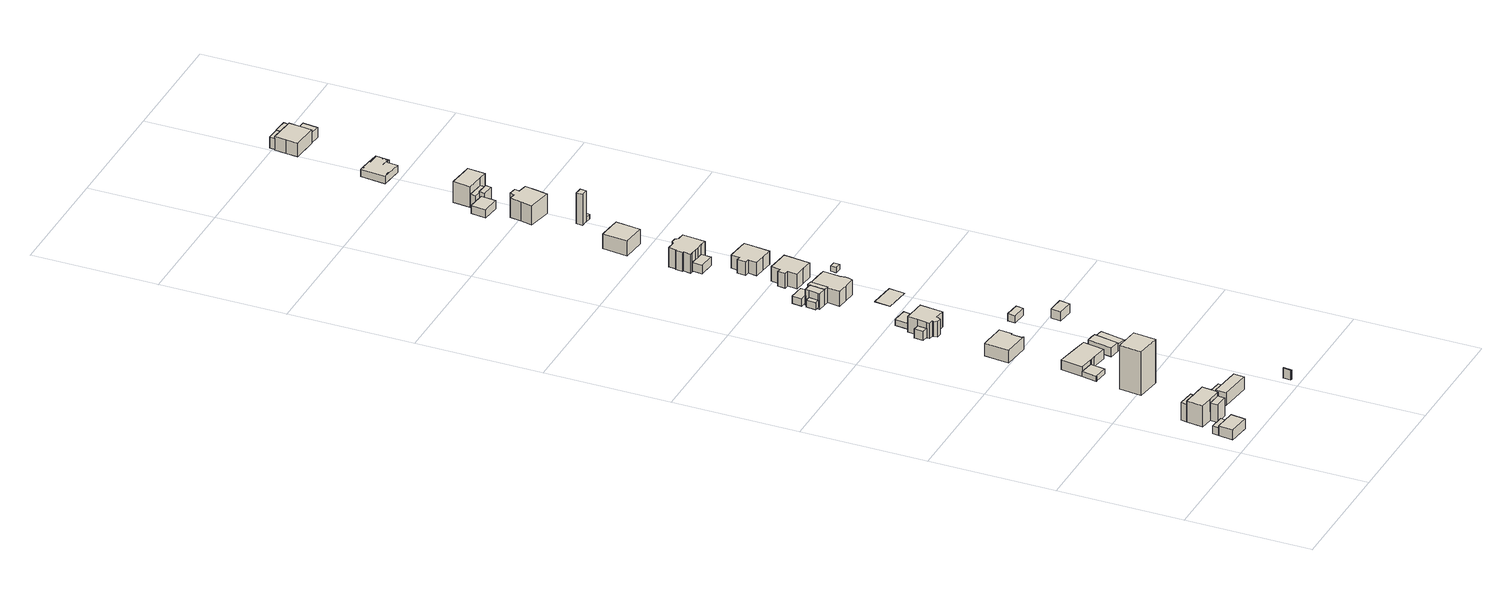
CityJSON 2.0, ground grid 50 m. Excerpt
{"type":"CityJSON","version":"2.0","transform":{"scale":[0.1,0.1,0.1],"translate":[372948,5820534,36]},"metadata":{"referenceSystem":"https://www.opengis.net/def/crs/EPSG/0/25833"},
"CityObjects":{
"building1":{"type":"Building","attributes":{"Gemeindeschluessel":"11000005","function":"31001_1010"},"address":[{"country":"Germany","locality":"Berlin","thoroughfareNumber":"71A","thoroughfareName":"Fahrlander Weg"}],"children":["building1-1","building1-2"]},
"building1-1":{"type":"BuildingPart","attributes":{"BezugspunktDach":"2200","measuredHeight":4.88,"storeysAboveGround":1},"parents":["building1"],"geometry":[{"type":"MultiSurface","lod":"1","boundaries":[[[0,1,2,3,4]],[[5,6,7,8,9]],[[5,9,4,3]],[[10,11,3,2]],[[7,12,13,14,10,6,2,1]],[[8,7,1,0]],[[9,8,0,4]],[[6,5,11,10]],[[6,10,14,13,12]]]}]},
"building1-2":{"type":"BuildingPart","attributes":{"BezugspunktDach":"2200","measuredHeight":3.21,"storeysAboveGround":1},"parents":["building1"],"geometry":[{"type":"MultiSurface","lod":"1","boundaries":[[[14,15,16,11]],[[17,18,13,5]],[[17,5,11,16]],[[18,17,16,15]],[[13,18,15,14]],[[13,14,10,6,19]],[[5,19,6,10,11]]]}]},
"building2":{"type":"Building","attributes":{"Gemeindeschluessel":"11000005","function":"31001_1010"},"address":[{"country":"Germany","locality":"Berlin","thoroughfareNumber":"71","thoroughfareName":"Fahrlander Weg"}],"children":["building2-1","building2-2","building2-3"]},
"building2-1":{"type":"BuildingPart","attributes":{"BezugspunktDach":"2200","measuredHeight":10.31,"storeysAboveGround":1},"parents":["building2"],"geometry":[{"type":"MultiSurface","lod":"1","boundaries":[[[20,21,22,23,24,25,26]],[[27,28,29,30,31,32,33]],[[27,33,26,25]],[[28,34,35,25,24]],[[29,28,24,23]],[[30,29,23,22]],[[31,30,22,21]],[[36,37,38,21,20]],[[32,37,20]],[[33,32,20,26]],[[35,34,28,27]],[[32,31,38,37,36]]]}]},
"building2-2":{"type":"BuildingPart","attributes":{"BezugspunktDach":"2200","measuredHeight":7.46,"storeysAboveGround":1},"parents":["building2"],"geometry":[{"type":"Solid","lod":"1","boundaries":[[[[34,39,40,35]],[[41,42,28,27]],[[41,27,35,40]],[[42,41,40,39]],[[28,42,39,34]],[[28,34,35,27]]]]}]},
"building2-3":{"type":"BuildingPart","attributes":{"BezugspunktDach":"2200","measuredHeight":7.46,"storeysAboveGround":1},"parents":["building2"],"geometry":[{"type":"Solid","lod":"1","boundaries":[[[[43,38,37,44]],[[32,31,45,46]],[[32,46,44,37]],[[45,31,38,43]],[[46,45,43,44]],[[31,32,37,38]]]]}]},
"building3":{"type":"Building","attributes":{"Gemeindeschluessel":"11000005","function":"31001_2463"},"address":[{"country":"Germany","locality":"Berlin","thoroughfareNumber":"71A (2)","thoroughfareName":"Fahrlander Weg"}],"children":["building3-1","building3-2"]},
"building3-1":{"type":"BuildingPart","attributes":{"BezugspunktDach":"2200","measuredHeight":6.1,"storeysAboveGround":1},"parents":["building3"],"geometry":[{"type":"MultiSurface","lod":"1","boundaries":[[[47,48,49,50]],[[51,52,53,54]],[[51,54,50,49]],[[52,55,56,57,49,48]],[[53,52,48,47]],[[54,53,47,50]],[[51,57,56,55]]]}]},
"building3-2":{"type":"BuildingPart","attributes":{"BezugspunktDach":"2200","measuredHeight":4.37,"storeysAboveGround":1},"parents":["building3"],"geometry":[{"type":"Solid","lod":"1","boundaries":[[[[56,58,59,57]],[[60,61,55,51]],[[60,51,57,59]],[[61,60,59,58]],[[55,61,58,56]],[[51,55,56,57]]]]}]},
"building4":{"type":"Building","attributes":{"Gemeindeschluessel":"11000005","BezugspunktDach":"2200","function":"31001_1010","measuredHeight":18.34,"storeysAboveGround":1},"address":[{"country":"Germany","locality":"Berlin","thoroughfareNumber":"69A","thoroughfareName":"Fahrlander Weg"}],"geometry":[{"type":"Solid","lod":"1","boundaries":[[[[62,63,64,65]],[[66,67,68,69]],[[66,69,65,64]],[[67,66,64,63]],[[68,67,63,62]],[[69,68,62,65]]]]}]},
"building5":{"type":"Building","attributes":{"Gemeindeschluessel":"11000005","BezugspunktDach":"2200","function":"31001_2463","measuredHeight":2.05,"storeysAboveGround":1},"address":[{"country":"Germany","locality":"Berlin","thoroughfareNumber":"67 (1)","thoroughfareName":"Fahrlander Weg"}],"geometry":[{"type":"Solid","lod":"1","boundaries":[[[[70,71,72,73,74,75]],[[76,77,78,79,80,81]],[[76,81,75,74]],[[77,76,74,73]],[[78,77,73,72]],[[79,78,72,71]],[[80,79,71,70]],[[81,80,70,75]]]]}]},
"building6":{"type":"Building","attributes":{"Gemeindeschluessel":"11000005","BezugspunktDach":"2200","function":"51009_1610","measuredHeight":3.96,"storeysAboveGround":0},"address":[{"country":"Germany","locality":"Berlin"}],"geometry":[{"type":"Solid","lod":"1","boundaries":[[[[82,83,84,85]],[[86,87,88,89]],[[86,89,85,84]],[[87,86,84,83]],[[88,87,83,82]],[[89,88,82,85]]]]}]},
"building7":{"type":"Building","attributes":{"Gemeindeschluessel":"11000005","BezugspunktDach":"2200","function":"31001_1010","measuredHeight":4.94,"storeysAboveGround":1},"address":[{"country":"Germany","locality":"Berlin","thoroughfareNumber":"67","thoroughfareName":"Fahrlander Weg"}],"geometry":[{"type":"Solid","lod":"1","boundaries":[[[[90,91,92,93,94,95,96,97,98]],[[99,100,101,102,103,104,105,77,76]],[[99,76,98,97]],[[100,99,97,96]],[[101,100,96,95]],[[102,101,95,94]],[[103,102,94,93]],[[104,103,93,92]],[[105,104,92,91]],[[77,105,91,90]],[[76,77,90,98]]]]}]},
"building8":{"type":"Building","attributes":{"Gemeindeschluessel":"11000005","BezugspunktDach":"2200","function":"31001_1010","measuredHeight":6.4,"storeysAboveGround":2},"address":[{"country":"Germany","locality":"Berlin","thoroughfareNumber":"65","thoroughfareName":"Fahrlander Weg"}],"geometry":[{"type":"Solid","lod":"1","boundaries":[[[[106,107,108,109,110,111,112,113,114,115,116]],[[117,118,119,120,121,122,123,124,125,126,127]],[[117,127,116,115]],[[118,117,115,114]],[[119,118,114,113]],[[120,119,113,112]],[[121,120,112,111]],[[122,121,111,110]],[[123,122,110,109]],[[124,123,109,108]],[[125,124,108,107]],[[126,125,107,106]],[[127,126,106,116]]]]}]},
"building9":{"type":"Building","attributes":{"Gemeindeschluessel":"11000005","BezugspunktDach":"2200","function":"51009_1610","measuredHeight":4.58,"storeysAboveGround":0},"address":[{"country":"Germany","locality":"Berlin"}],"geometry":[{"type":"Solid","lod":"1","boundaries":[[[[128,129,130,131]],[[132,133,134,135]],[[132,135,131,130]],[[133,132,130,129]],[[134,133,129,128]],[[135,134,128,131]]]]}]},
"building10":{"type":"Building","attributes":{"Gemeindeschluessel":"11000005","BezugspunktDach":"2200","function":"51009_1610","measuredHeight":3.63,"storeysAboveGround":0},"address":[{"country":"Germany","locality":"Berlin"}],"geometry":[{"type":"Solid","lod":"1","boundaries":[[[[136,137,138,139]],[[140,141,142,143]],[[140,143,139,138]],[[141,140,138,137]],[[142,141,137,136]],[[143,142,136,139]]]]}]},
"building11":{"type":"Building","attributes":{"Gemeindeschluessel":"11000005","BezugspunktDach":"2200","function":"31001_2463","measuredHeight":3.93,"storeysAboveGround":1},"address":[{"country":"Germany","locality":"Berlin","thoroughfareNumber":"67 (2)","thoroughfareName":"Fahrlander Weg"}],"geometry":[{"type":"Solid","lod":"1","boundaries":[[[[144,145,146,147,148]],[[149,150,151,152,153]],[[149,153,148,147]],[[150,149,147,146]],[[151,150,146,145]],[[152,151,145,144]],[[153,152,144,148]]]]}]},
"building12":{"type":"Building","attributes":{"Gemeindeschluessel":"11000005","BezugspunktDach":"2200","function":"51009_1610","measuredHeight":3.39,"storeysAboveGround":0},"address":[{"country":"Germany","locality":"Berlin"}],"geometry":[{"type":"Solid","lod":"1","boundaries":[[[[154,155,156,157]],[[151,158,159,152]],[[151,152,157,156]],[[158,151,156,155]],[[159,158,155,154]],[[152,159,154,157]]]]}]},
"building13":{"type":"Building","attributes":{"Gemeindeschluessel":"11000005","BezugspunktDach":"2200","function":"31001_1010","measuredHeight":7.84,"storeysAboveGround":1},"address":[{"country":"Germany","locality":"Berlin","thoroughfareNumber":"61","thoroughfareName":"Fahrlander Weg"}],"geometry":[{"type":"Solid","lod":"1","boundaries":[[[[160,161,162,163,164,165,166,167,168,169,170,171,172,173,174,175,176]],[[177,178,179,180,181,182,183,184,185,186,187,188,189,190,191,192,193]],[[177,193,176,175]],[[178,177,175,174]],[[179,178,174,173]],[[180,179,173,172]],[[181,180,172,171]],[[182,181,171,170]],[[183,182,170,169]],[[184,183,169,168]],[[185,184,168,167]],[[186,185,167,166]],[[187,186,166,165]],[[188,187,165,164]],[[189,188,164,163]],[[190,189,163,162]],[[191,190,162,161]],[[192,191,161,160]],[[193,192,160,176]]]]}]},
"building14":{"type":"Building","attributes":{"Gemeindeschluessel":"11000005","BezugspunktDach":"2200","function":"31001_2463","measuredHeight":2.53,"storeysAboveGround":1},"address":[{"country":"Germany","locality":"Berlin","thoroughfareNumber":"61 (1)","thoroughfareName":"Fahrlander Weg"}],"geometry":[{"type":"Solid","lod":"1","boundaries":[[[[194,195,196,197,198,199]],[[200,201,202,203,204,205]],[[200,205,199,198]],[[201,200,198,197]],[[202,201,197,196]],[[203,202,196,195]],[[204,203,195,194]],[[205,204,194,199]]]]}]},
"building15":{"type":"Building","attributes":{"Gemeindeschluessel":"11000005","BezugspunktDach":"2200","function":"51009_1610","measuredHeight":2.9,"storeysAboveGround":0},"address":[{"country":"Germany","locality":"Berlin"}],"geometry":[{"type":"Solid","lod":"1","boundaries":[[[[206,207,208,209]],[[210,211,212,213]],[[210,213,209,208]],[[211,210,208,207]],[[212,211,207,206]],[[213,212,206,209]]]]}]},
"building16":{"type":"Building","attributes":{"Gemeindeschluessel":"11000005","BezugspunktDach":"2200","function":"31001_2463","measuredHeight":3,"storeysAboveGround":1},"address":[{"country":"Germany","locality":"Berlin","thoroughfareNumber":"65 (1)","thoroughfareName":"Fahrlander Weg"}],"geometry":[{"type":"Solid","lod":"1","boundaries":[[[[214,215,216,217]],[[218,219,220,221]],[[218,221,217,216]],[[219,218,216,215]],[[220,219,215,214]],[[221,220,214,217]]]]}]},
"building17":{"type":"Building","attributes":{"Gemeindeschluessel":"11000005","BezugspunktDach":"2200","function":"31001_2463","measuredHeight":3.11,"storeysAboveGround":1},"address":[{"country":"Germany","locality":"Berlin","thoroughfareNumber":"57 (1)","thoroughfareName":"Fahrlander Weg"}],"geometry":[{"type":"Solid","lod":"1","boundaries":[[[[222,223,224,225,226,227]],[[228,229,230,231,232,233]],[[228,233,227,226]],[[229,228,226,225]],[[230,229,225,224]],[[231,230,224,223]],[[232,231,223,222]],[[233,232,222,227]]]]}]},
"building18":{"type":"Building","attributes":{"Gemeindeschluessel":"11000005","BezugspunktDach":"2200","function":"31001_1000","measuredHeight":3.77,"storeysAboveGround":1},"address":[{"country":"Germany","locality":"Berlin","thoroughfareNumber":"27 (1)","thoroughfareName":"Am Wäldchen"}],"geometry":[{"type":"Solid","lod":"1","boundaries":[[[[234,235,236,237]],[[238,239,240,241]],[[238,241,237,236]],[[239,238,236,235]],[[240,239,235,234]],[[241,240,234,237]]]]}]},
"building19":{"type":"Building","attributes":{"Gemeindeschluessel":"11000005","function":"31001_1010"},"address":[{"country":"Germany","locality":"Berlin","thoroughfareNumber":"57","thoroughfareName":"Fahrlander Weg"}],"children":["building19-1","building19-2","building19-3"]},
"building19-1":{"type":"BuildingPart","attributes":{"BezugspunktDach":"2200","measuredHeight":7.52,"storeysAboveGround":1},"parents":["building19"],"geometry":[{"type":"Solid","lod":"1","boundaries":[[[[242,243,244,245,246,247,248,249,250,251,252,253,254,255,256,257,258]],[[259,260,261,262,263,264,265,266,267,268,269,270,271,272,273,274,275]],[[259,275,258,257]],[[261,260,256,255]],[[262,261,255,254]],[[263,262,254,253]],[[264,263,253,252]],[[265,264,252,251]],[[266,265,251,250]],[[267,266,250,249]],[[268,267,249,248]],[[269,268,248,247]],[[270,269,247,246]],[[271,270,246,245]],[[272,271,245,244]],[[273,272,244,243]],[[274,273,243,242]],[[275,274,242,258]],[[260,259,257,256]]]]}]},
"building19-2":{"type":"BuildingPart","attributes":{"BezugspunktDach":"2200","measuredHeight":6.61,"storeysAboveGround":1},"parents":["building19"],"geometry":[{"type":"Solid","lod":"1","boundaries":[[[[276,277,278,279,280]],[[281,282,260,259,283]],[[282,281,279,278]],[[260,282,278,277]],[[259,260,277,276],[259,257,256,260]],[[283,259,276,280]],[[281,283,280,279]],[[257,259,260,256]]]]}]},
"building19-3":{"type":"BuildingPart","attributes":{"BezugspunktDach":"2200","measuredHeight":6.61,"storeysAboveGround":1},"parents":["building19"],"geometry":[{"type":"Solid","lod":"1","boundaries":[[[[280,279,284,285,286,287]],[[288,289,290,281,283,291]],[[288,291,287,286]],[[289,288,286,285]],[[290,289,285,284]],[[281,290,284,279]],[[291,283,280,287]],[[283,281,279,280]]]]}]},
"building20":{"type":"Building","attributes":{"Gemeindeschluessel":"11000005","BezugspunktDach":"2200","function":"31001_1010","measuredHeight":0.053,"storeysAboveGround":1},"address":[{"country":"Germany","locality":"Berlin","thoroughfareNumber":"59","thoroughfareName":"Fahrlander Weg"}],"geometry":[{"type":"Solid","lod":"1","boundaries":[[[[292,293,294,295]],[[296,297,298,299]],[[296,299,295,294]],[[297,296,294,293]],[[298,297,293,292]],[[299,298,292,295]]]]}]},
"building21":{"type":"Building","attributes":{"Gemeindeschluessel":"11000005","BezugspunktDach":"2200","function":"31001_1010","measuredHeight":8.41,"storeysAboveGround":1},"address":[{"country":"Germany","locality":"Berlin","thoroughfareNumber":"55","thoroughfareName":"Fahrlander Weg"}],"geometry":[{"type":"Solid","lod":"1","boundaries":[[[[300,301,302,303,304,305,306,307,308,309]],[[310,311,312,313,314,315,316,317,318,319]],[[310,319,309,308]],[[311,310,308,307]],[[312,311,307,306]],[[313,312,306,305]],[[314,313,305,304]],[[315,314,304,303]],[[316,315,303,302]],[[317,316,302,301]],[[318,317,301,300]],[[319,318,300,309]]]]}]},
"building22":{"type":"Building","attributes":{"Gemeindeschluessel":"11000005","BezugspunktDach":"2200","function":"31001_2463","measuredHeight":3.46,"storeysAboveGround":1},"address":[{"country":"Germany","locality":"Berlin","thoroughfareNumber":"51 (1)","thoroughfareName":"Fahrlander Weg"}],"geometry":[{"type":"Solid","lod":"1","boundaries":[[[[320,321,322,323]],[[324,325,326,327]],[[324,327,323,322]],[[325,324,322,321]],[[326,325,321,320]],[[327,326,320,323]]]]}]},
"building23":{"type":"Building","attributes":{"Gemeindeschluessel":"11000005","BezugspunktDach":"2200","function":"31001_1010","measuredHeight":7.65,"storeysAboveGround":1},"address":[{"country":"Germany","locality":"Berlin","thoroughfareNumber":"53","thoroughfareName":"Fahrlander Weg"}],"geometry":[{"type":"Solid","lod":"1","boundaries":[[[[328,329,330,331,332,333,334,335,336,337]],[[338,339,340,341,342,343,344,345,346,347]],[[338,347,337,336]],[[339,338,336,335]],[[340,339,335,334]],[[341,340,334,333]],[[342,341,333,332]],[[343,342,332,331]],[[344,343,331,330]],[[345,344,330,329]],[[346,345,329,328]],[[347,346,328,337]]]]}]},
"building24":{"type":"Building","attributes":{"Gemeindeschluessel":"11000005","BezugspunktDach":"2200","function":"31001_1000","measuredHeight":2.06,"storeysAboveGround":1},"address":[{"country":"Germany","locality":"Berlin","thoroughfareNumber":"57 (2)","thoroughfareName":"Fahrlander Weg"}],"geometry":[{"type":"Solid","lod":"1","boundaries":[[[[348,349,350,351]],[[352,353,354,355]],[[352,355,351,350]],[[353,352,350,349]],[[354,353,349,348]],[[355,354,348,351]]]]}]},
"building25":{"type":"Building","attributes":{"Gemeindeschluessel":"11000005","BezugspunktDach":"2200","function":"31001_1010","measuredHeight":11.67,"storeysAboveGround":1},"address":[{"country":"Germany","locality":"Berlin","thoroughfareNumber":"51","thoroughfareName":"Fahrlander Weg"}],"geometry":[{"type":"Solid","lod":"1","boundaries":[[[[356,357,358,359,360,361,362,363,364,365,366,367,368,369,370,371,372]],[[373,374,375,376,377,378,379,380,381,382,383,384,385,386,387,388,389]],[[373,389,372,371]],[[374,373,371,370]],[[375,374,370,369]],[[376,375,369,368]],[[377,376,368,367]],[[378,377,367,366]],[[379,378,366,365]],[[380,379,365,364]],[[381,380,364,363]],[[382,381,363,362]],[[383,382,362,361]],[[384,383,361,360]],[[385,384,360,359]],[[386,385,359,358]],[[387,386,358,357]],[[388,387,357,356]],[[389,388,356,372]]]]}]},
"building26":{"type":"Building","attributes":{"Gemeindeschluessel":"11000005","BezugspunktDach":"2200","function":"31001_1010","measuredHeight":7.77,"storeysAboveGround":2},"address":[{"country":"Germany","locality":"Berlin","thoroughfareNumber":"49","thoroughfareName":"Fahrlander Weg"}],"geometry":[{"type":"Solid","lod":"1","boundaries":[[[[390,391,392,393,394]],[[395,396,397,398,399]],[[395,399,394,393]],[[396,395,393,392]],[[397,396,392,391]],[[398,397,391,390]],[[399,398,390,394]]]]}]},
"building27":{"type":"Building","attributes":{"Gemeindeschluessel":"11000005","BezugspunktDach":"2200","function":"51009_1610","measuredHeight":12.88,"storeysAboveGround":0},"address":[{"country":"Germany","locality":"Berlin"}],"geometry":[{"type":"Solid","lod":"1","boundaries":[[[[400,401,402,403]],[[404,405,406,407]],[[404,407,403,402]],[[405,404,402,401]],[[406,405,401,400]],[[407,406,400,403]]]]}]},
"building28":{"type":"Building","attributes":{"Gemeindeschluessel":"11000005","BezugspunktDach":"2200","function":"31001_1000","measuredHeight":2.01,"storeysAboveGround":1},"address":[{"country":"Germany","locality":"Berlin","thoroughfareNumber":"47 (2)","thoroughfareName":"Fahrlander Weg"}],"geometry":[{"type":"Solid","lod":"1","boundaries":[[[[408,409,410,411]],[[412,413,414,415]],[[412,415,411,410]],[[413,412,410,409]],[[414,413,409,408]],[[415,414,408,411]]]]}]},
"building29":{"type":"Building","attributes":{"Gemeindeschluessel":"11000005","BezugspunktDach":"2200","function":"31001_1010","measuredHeight":9.94,"storeysAboveGround":1},"address":[{"country":"Germany","locality":"Berlin","thoroughfareNumber":"47","thoroughfareName":"Fahrlander Weg"}],"geometry":[{"type":"Solid","lod":"1","boundaries":[[[[416,417,418,419,420,421,422,423,424,425]],[[426,427,428,429,430,431,432,433,434,435]],[[426,435,425,424]],[[427,426,424,423]],[[428,427,423,422]],[[429,428,422,421]],[[430,429,421,420]],[[431,430,420,419]],[[432,431,419,418]],[[433,432,418,417]],[[434,433,417,416]],[[435,434,416,425]]]]}]},
"building30":{"type":"Building","attributes":{"Gemeindeschluessel":"11000005","BezugspunktDach":"2200","function":"31001_2463","measuredHeight":3.98,"storeysAboveGround":1},"address":[{"country":"Germany","locality":"Berlin","thoroughfareNumber":"45 (1)","thoroughfareName":"Fahrlander Weg"}],"geometry":[{"type":"Solid","lod":"1","boundaries":[[[[436,437,438,439,440]],[[441,442,443,444,445]],[[441,445,440,439]],[[442,441,439,438]],[[443,442,438,437]],[[444,443,437,436]],[[445,444,436,440]]]]}]},
"building31":{"type":"Building","attributes":{"Gemeindeschluessel":"11000005","function":"31001_1010"},"address":[{"country":"Germany","locality":"Berlin","thoroughfareNumber":"45","thoroughfareName":"Fahrlander Weg"}],"children":["building31-1","building31-2","building31-3"]},
"building31-1":{"type":"BuildingPart","attributes":{"BezugspunktDach":"2200","measuredHeight":8.56,"storeysAboveGround":1},"parents":["building31"],"geometry":[{"type":"MultiSurface","lod":"1","boundaries":[[[446,447,448,449,450]],[[451,452,453,454,455]],[[451,455,450,449]],[[452,451,449,448]],[[453,452,448,447]],[[454,453,447,446]],[[455,456,457,446,450]],[[454,457,456,455]]]}]},
"building31-2":{"type":"BuildingPart","attributes":{"BezugspunktDach":"2200","measuredHeight":5.48,"storeysAboveGround":1},"parents":["building31"],"geometry":[{"type":"Solid","lod":"1","boundaries":[[[[458,459,457,456,460]],[[455,454,461,462,463]],[[455,463,460,456]],[[461,454,457,459]],[[463,462,458,460]],[[454,455,456,457]],[[462,461,459,458]]]]}]},
"building31-3":{"type":"BuildingPart","attributes":{"BezugspunktDach":"2200","measuredHeight":6.69,"storeysAboveGround":1},"parents":["building31"],"geometry":[{"type":"MultiSurface","lod":"1","boundaries":[[[464,465,466,467]],[[462,461,468,469]],[[462,469,467,466]],[[459,458,466,465]],[[468,461,465,464]],[[469,468,464,467]],[[461,462,458,459]]]}]},
"building32":{"type":"Building","attributes":{"Gemeindeschluessel":"11000005","function":"31001_1010"},"address":[{"country":"Germany","locality":"Berlin","thoroughfareNumber":"41A","thoroughfareName":"Fahrlander Weg"}],"children":["building32-1","building32-2"]},
"building32-1":{"type":"BuildingPart","attributes":{"BezugspunktDach":"2200","measuredHeight":3,"storeysAboveGround":2},"parents":["building32"],"geometry":[{"type":"Solid","lod":"1","boundaries":[[[[470,471,472,473,474,475,476,477]],[[478,479,480,481,482,483,484,485]],[[478,485,477,476]],[[479,478,476,475]],[[480,479,475,474]],[[481,480,474,473]],[[482,481,473,472]],[[483,482,472,471]],[[484,483,471,470]],[[485,484,470,477]]]]}]},
"building32-2":{"type":"BuildingPart","attributes":{"BezugspunktDach":"2200","measuredHeight":3,"storeysAboveGround":2},"parents":["building32"],"geometry":[{"type":"Solid","lod":"1","boundaries":[[[[486,487,488,489,490,491,492,493,494,495,496,497,498,499,500,501,502]],[[503,504,505,506,507,508,509,510,511,512,513,514,515,516,517,518,519]],[[503,519,502,501]],[[504,503,501,500]],[[505,504,500,499]],[[506,505,499,498]],[[507,506,498,497]],[[508,507,497,496]],[[509,508,496,495]],[[510,509,495,494]],[[511,510,494,493]],[[512,511,493,492]],[[513,512,492,491]],[[514,513,491,490]],[[515,514,490,489]],[[516,515,489,488]],[[517,516,488,487]],[[518,517,487,486]],[[519,518,486,502]]]]}]},
"building33":{"type":"Building","attributes":{"Gemeindeschluessel":"11000005","BezugspunktDach":"2200","function":"51009_1610","measuredHeight":4.89,"storeysAboveGround":0},"address":[{"country":"Germany","locality":"Berlin"}],"geometry":[{"type":"Solid","lod":"1","boundaries":[[[[520,521,522,523]],[[524,525,526,527]],[[524,527,523,522]],[[525,524,522,521]],[[526,525,521,520]],[[527,526,520,523]]]]}]},
"building34":{"type":"Building","attributes":{"Gemeindeschluessel":"11000005","function":"31001_1010"},"address":[{"country":"Germany","locality":"Berlin","thoroughfareNumber":"37","thoroughfareName":"Fahrlander Weg"}],"children":["building34-1","building34-2","building34-3"]},
"building34-1":{"type":"BuildingPart","attributes":{"BezugspunktDach":"2200","measuredHeight":6.21,"storeysAboveGround":1},"parents":["building34"],"geometry":[{"type":"MultiSurface","lod":"1","boundaries":[[[528,529,530,531,532,533,534,535]],[[536,537,538,539,540,541,542,543]],[[536,543,535,534]],[[537,536,534,533]],[[538,537,533,532]],[[544,545,546,532,531]],[[540,539,531,530]],[[547,548,540,530,529]],[[543,542,528,535]],[[539,538,546,545,544]],[[541,540,548,547]],[[541,547,549,542]]]}]},
"building34-2":{"type":"BuildingPart","attributes":{"BezugspunktDach":"2200","measuredHeight":5.09,"storeysAboveGround":1},"parents":["building34"],"geometry":[{"type":"Solid","lod":"1","boundaries":[[[[544,550,551,545]],[[552,553,539,538]],[[552,538,545,551]],[[553,552,551,550]],[[539,553,550,544]],[[545,538,539,544]]]]}]},
"building34-3":{"type":"BuildingPart","attributes":{"BezugspunktDach":"2200","measuredHeight":4.25,"storeysAboveGround":1},"parents":["building34"],"geometry":[{"type":"MultiSurface","lod":"1","boundaries":[[[554,555,556,548,549]],[[540,557,558,559,542]],[[557,540,548,556]],[[558,557,556,555]],[[559,558,555,554]],[[542,559,554,549]],[[540,541,547,548]],[[549,547,541,542]]]}]}
},
"vertices":[
[96,25,90],[103,83,90],[59,88,90],[16,93,90],[9,35,90],[16,93,49],[59,88,49],[103,83,49],[96,25,49],[9,35,49],[59,88,81],[16,93,81],[74,86,49],[75,86,49],[75,86,81],
[79,112,81],[19,118,81],[19,118,49],[79,112,49],[37,90,49],
[98,162,137],[152,157,137],[157,156,137],[164,222,137],[122,227,137],[55,234,137],[47,168,137],[55,234,49],[122,227,49],[164,222,49],[157,156,49],[152,157,49],[98,162,49],[47,168,49],[122,227,123],[55,234,123],[98,162,86],[98,162,123],[152,157,123],
[124,250,123],[58,258,123],[58,258,49],[124,250,49],
[149,127,123],[95,132,123],[149,127,49],[95,132,49],
[340,136,102],[344,178,102],[218,194,102],[213,151,102],[218,194,50],[344,178,50],[340,136,50],[213,151,50],[269,187,50],[269,187,94],[218,194,94],
[272,207,94],[220,213,94],[220,213,50],[272,207,50],
[252,443,233],[262,533,233],[163,544,233],[153,455,233],[163,544,50],[262,533,50],[252,443,50],[153,455,50],
[170,636,77],[171,637,77],[227,629,77],[236,688,77],[178,697,77],[168,637,77],[178,697,56],[236,688,56],[227,629,56],[171,637,56],[170,636,56],[168,637,56],
[464,6,94],[468,38,94],[463,38,94],[459,6,94],[463,38,54],[468,38,54],[464,6,54],[459,6,54],
[236,688,96],[240,687,96],[258,684,96],[320,674,96],[335,760,96],[272,771,96],[255,774,96],[193,785,96],[178,697,96],[193,785,56],[255,774,56],[272,771,56],[335,760,56],[320,674,56],[258,684,56],[240,687,56],
[268,964,105],[268,968,105],[263,968,105],[268,1013,105],[273,1013,105],[273,1014,105],[279,1064,105],[217,1070,105],[212,1071,105],[173,1075,105],[162,976,105],[173,1075,53],[212,1071,53],[217,1070,53],[279,1064,53],[273,1014,53],[273,1013,53],[268,1013,53],[263,968,53],[268,968,53],[268,964,53],[162,976,53],
[268,968,102],[273,1013,102],[268,1013,102],[263,968,102],[268,1013,56],[273,1013,56],[268,968,56],[263,968,56],
[194,1309,97],[198,1346,97],[174,1349,97],[170,1312,97],[174,1349,60],[198,1346,60],[194,1309,60],[170,1312,60],
[389,650,91],[407,748,91],[386,752,91],[364,755,91],[347,657,91],[364,755,54],[386,752,54],[407,748,54],[389,650,54],[347,657,54],
[429,643,83],[448,741,83],[407,748,83],[389,650,83],[448,741,54],[429,643,54],
[211,1295,123],[211,1290,123],[216,1276,123],[233,1274,123],[236,1279,123],[242,1287,123],[242,1291,123],[283,1287,123],[293,1378,123],[292,1378,123],[278,1380,123],[248,1383,123],[218,1386,123],[203,1388,123],[198,1346,123],[194,1309,123],[192,1297,123],[194,1309,59],[198,1346,59],[203,1388,59],[218,1386,59],[248,1383,59],[278,1380,59],[292,1378,59],[293,1378,59],[283,1287,59],[242,1291,59],[242,1287,59],[236,1279,59],[233,1274,59],[216,1276,59],[211,1290,59],[211,1295,59],[192,1297,59],
[278,1380,85],[279,1392,85],[283,1429,85],[285,1439,85],[225,1446,85],[218,1386,85],[225,1446,60],[285,1439,60],[283,1429,60],[279,1392,60],[278,1380,60],[218,1386,60],
[223,1745,92],[227,1783,92],[208,1785,92],[203,1747,92],[208,1785,63],[227,1783,63],[223,1745,63],[203,1747,63],
[477,1057,86],[480,1086,86],[421,1093,86],[418,1063,86],[421,1093,56],[480,1086,56],[477,1057,56],[418,1063,56],
[229,1798,95],[264,1794,95],[265,1804,95],[268,1834,95],[209,1840,95],[204,1801,95],[209,1840,64],[268,1834,64],[265,1804,64],[264,1794,64],[229,1798,64],[204,1801,64],
[563,914,92],[568,955,92],[503,961,92],[499,921,92],[503,961,54],[568,955,54],[563,914,54],[499,921,54],
[316,1678,117],[361,1673,117],[364,1678,117],[366,1683,117],[367,1688,117],[368,1693,117],[369,1698,117],[369,1704,117],[369,1709,117],[368,1713,117],[368,1717,117],[366,1721,117],[374,1792,117],[329,1797,117],[284,1802,117],[277,1733,117],[271,1683,117],[277,1733,55],[284,1802,55],[329,1797,55],[374,1792,55],[366,1721,55],[368,1717,55],[368,1713,55],[369,1709,55],[369,1704,55],[369,1698,55],[368,1693,55],[367,1688,55],[366,1683,55],[364,1678,55],[361,1673,55],[316,1678,55],[271,1683,55],
[277,1733,121],[284,1802,121],[265,1804,121],[264,1794,121],[257,1735,121],[264,1794,55],[265,1804,55],[257,1735,55],
[229,1798,121],[227,1783,121],[223,1745,121],[222,1739,121],[223,1745,55],[227,1783,55],[229,1798,55],[222,1739,55],
[439,1503,60],[446,1566,60],[343,1578,60],[336,1515,60],[343,1578,59],[446,1566,59],[439,1503,59],[336,1515,59],
[327,1911,113],[323,1872,113],[368,1867,113],[413,1862,113],[425,1967,113],[380,1972,113],[335,1977,113],[331,1941,113],[314,1943,113],[311,1912,113],[314,1943,52],[331,1941,52],[335,1977,52],[380,1972,52],[425,1967,52],[413,1862,52],[368,1867,52],[323,1872,52],[327,1911,52],[311,1912,52],
[348,2218,86],[352,2258,86],[287,2265,86],[283,2225,86],[287,2265,51],[352,2258,51],[348,2218,51],[283,2225,51],
[346,2072,112],[342,2037,112],[386,2032,112],[431,2027,112],[443,2131,112],[398,2136,112],[353,2141,112],[349,2106,112],[331,2108,112],[328,2074,112],[331,2108,56],[349,2106,56],[353,2141,56],[398,2136,56],[443,2131,56],[431,2027,56],[386,2032,56],[342,2037,56],[346,2072,56],[328,2074,56],
[495,1781,81],[497,1805,81],[472,1807,81],[469,1784,81],[472,1807,60],[497,1805,60],[495,1781,60],[469,1784,60],
[281,2296,126],[277,2266,126],[287,2265,126],[311,2262,126],[327,2260,126],[352,2258,126],[378,2255,126],[387,2345,126],[358,2348,126],[349,2360,126],[338,2361,126],[329,2362,126],[318,2353,126],[287,2356,126],[284,2326,126],[279,2326,126],[276,2297,126],[279,2326,46],[284,2326,46],[287,2356,46],[318,2353,46],[329,2362,46],[338,2361,46],[349,2360,46],[358,2348,46],[387,2345,46],[378,2255,46],[352,2258,46],[327,2260,46],[311,2262,46],[287,2265,46],[277,2266,46],[281,2296,46],[276,2297,46],
[401,2517,99],[412,2617,99],[365,2622,99],[319,2627,99],[308,2528,99],[319,2627,37],[365,2622,37],[412,2617,37],[401,2517,37],[308,2528,37],
[476,2761,158],[478,2785,158],[450,2788,158],[447,2763,158],[450,2788,29],[478,2785,29],[476,2761,29],[447,2763,29],
[500,2759,47],[503,2783,47],[478,2785,47],[476,2761,47],[478,2785,27],[503,2783,27],[500,2759,27],[476,2761,27],
[474,2913,108],[483,2959,108],[491,3005,108],[454,3012,108],[457,3031,108],[427,3037,108],[423,3018,108],[397,3023,108],[388,2977,108],[379,2931,108],[388,2977,27],[397,3023,27],[423,3018,27],[427,3037,27],[457,3031,27],[454,3012,27],[491,3005,27],[483,2959,27],[474,2913,27],[379,2931,27],
[424,3091,65],[427,3120,65],[430,3150,65],[359,3158,65],[352,3099,65],[359,3158,31],[430,3150,31],[427,3120,31],[424,3091,31],[352,3099,31],
[498,3185,95],[533,3181,95],[540,3251,95],[436,3263,95],[429,3193,95],[436,3263,9],[540,3251,9],[533,3181,9],[498,3185,9],[429,3193,9],[429,3193,64],[498,3185,64],
[449,3167,64],[496,3162,64],[426,3170,64],[496,3162,9],[449,3167,9],[426,3170,9],
[493,3139,70],[496,3162,70],[449,3167,70],[446,3144,70],[493,3139,9],[446,3144,9],
[540,3525,41],[544,3567,41],[560,3566,41],[567,3623,41],[520,3628,41],[479,3633,41],[462,3635,41],[451,3535,41],[462,3635,11],[479,3633,11],[520,3628,11],[567,3623,11],[560,3566,11],[544,3567,11],[540,3525,11],[451,3535,11],
[540,3525,40],[544,3567,40],[560,3566,40],[567,3623,40],[520,3628,40],[520,3623,40],[524,3623,40],[561,3619,40],[556,3571,40],[522,3575,40],[518,3533,40],[456,3539,40],[466,3629,40],[479,3628,40],[479,3633,40],[462,3635,40],[451,3535,40],[462,3635,10],[479,3633,10],[479,3628,10],[466,3629,10],[456,3539,10],[518,3533,10],[522,3575,10],[556,3571,10],[561,3619,10],[524,3623,10],[520,3623,10],[520,3628,10],[567,3623,10],[560,3566,10],[544,3567,10],[540,3525,10],[451,3535,10],
[562,3987,55],[563,4008,55],[513,4012,55],[511,3992,55],[513,4012,9],[563,4008,9],[562,3987,9],[511,3992,9],
[607,3889,62],[612,3936,62],[613,3950,62],[616,3982,62],[562,3987,62],[511,3992,62],[506,3945,62],[502,3898,62],[506,3945,6],[511,3992,6],[562,3987,6],[616,3982,6],[613,3950,6],[612,3936,6],[607,3889,6],[502,3898,6],[616,3982,57],[562,3987,57],[562,3987,51],[612,3936,48],[613,3950,48],[607,3889,48],
[619,4004,57],[563,4008,57],[563,4008,6],[619,4004,6],
[607,3890,48],[650,3885,48],[657,3945,48],[657,3945,6],[650,3885,6],[607,3890,6]
]}
